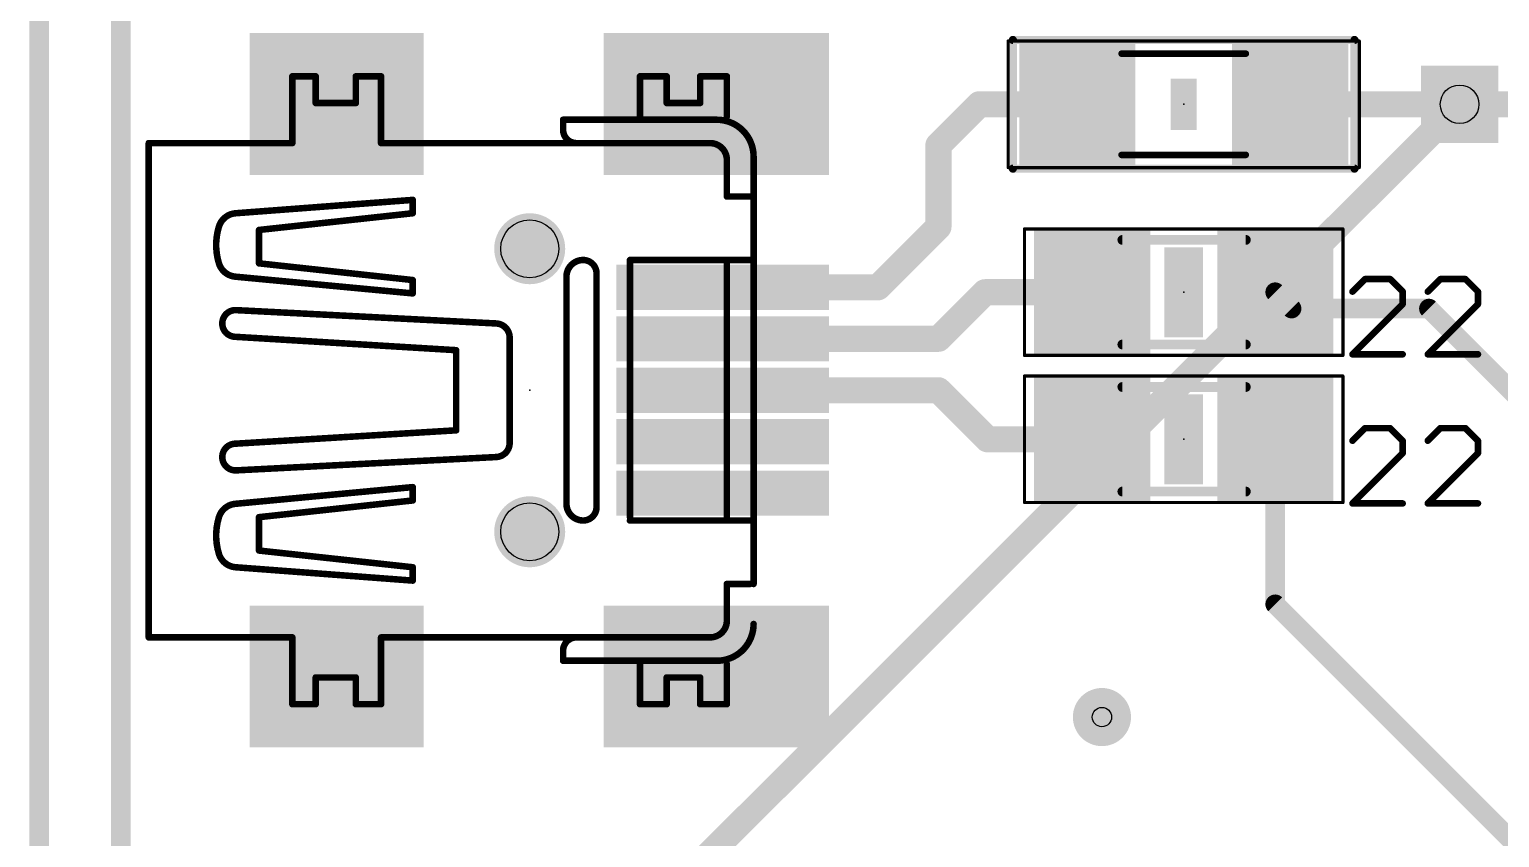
# Model space of a CAD drawing. Extents: x -1 to 156, y 2 to 108.
# Drawn here: x -1.42 to 21.42, y 74.33 to 86.89 of the extents above; entities that cross this region are included whole.
import ezdxf

# ---------------------------------------------------------------- set-up
doc = ezdxf.new("R2010")
doc.units = 0
for name, color, linetype in [('1', 22, 'CONTINUOUS'), ('16', 175, 'CONTINUOUS'), ('18', 82, 'CONTINUOUS'), ('20', 7, 'CONTINUOUS'), ('21', 253, 'CONTINUOUS'), ('23', 7, 'CONTINUOUS'), ('27', 253, 'CONTINUOUS'), ('29', 253, 'CONTINUOUS'), ('30', 253, 'CONTINUOUS'), ('31', 253, 'CONTINUOUS'), ('35', 253, 'CONTINUOUS'), ('39', 22, 'CONTINUOUS'), ('44', 253, 'CONTINUOUS'), ('51', 253, 'CONTINUOUS')]:
    doc.layers.add(name, color=color, linetype=linetype)

# ---------------------------------------------------------------- blocks, each defined once
blk = doc.blocks.new('RECT')
blk.add_solid([(-0.5, -0.5), (0.5, -0.5), (-0.5, 0.5), (0.5, 0.5)])
blk = doc.blocks.new('ROUNDV')
at = {"const_width": 0.5}
blk.add_lwpolyline([(0, -0.25, 1), (0, 0.25, 1), (0, -0.25)], format="xyb", dxfattribs=at)
blk = doc.blocks.new('SQUAREV')
blk.add_solid([(-0.5, -0.5), (0.5, -0.5), (-0.5, 0.5), (0.5, 0.5)])

msp = doc.modelspace()

# ---------------------------------------------------------------- linework, layer by layer
at = {"layer": '1'}
for points, const_width in [([(-1.27, 6.35), (-1.27, 107.95)], 0.3048), ([(12.7, 85.09), (13.335, 85.725)], 0.4064), ([(13.335, 85.725), (14.856, 85.725)], 0.4064), ([(18.164, 85.725), (20.7963, 85.725)], 0.4064), ([(23.619, 85.725), (20.7963, 85.725)], 0.4064), ([(12.7, 83.82), (12.7, 85.09)], 0.4064), ([(11.76, 82.88), (12.7, 83.82)], 0.4064), ([(9.35, 82.88), (11.76, 82.88)], 0.4064), ([(13.424, 82.804), (12.7, 82.08)], 0.4064), ([(15.088, 82.804), (13.424, 82.804)], 0.4064), ([(17.932, 82.804), (18.186, 82.55)], 0.3048), ([(18.186, 82.55), (20.32, 82.55)], 0.3048), ([(20.32, 82.55), (36.83, 66.04)], 0.3048), ([(9.35, 82.08), (12.7, 82.08)], 0.4064), ([(9.35, 81.28), (12.7, 81.28)], 0.4064), ([(13.462, 80.518), (12.7, 81.28)], 0.4064), ([(15.088, 80.518), (13.462, 80.518)], 0.4064), ([(17.932, 77.953), (17.932, 80.518)], 0.3048), ([(28.8925, 66.9925), (17.932, 77.953)], 0.3048)]:
    msp.add_lwpolyline(points, dxfattribs=dict(at, const_width=const_width))
for points, const_width in [([(13.335, 85.8266, 1), (13.335, 85.6234)], 0.2032), ([(13.4068, 85.6532, 1), (13.2632, 85.7968)], 0.2032), ([(14.856, 85.6234, 1), (14.856, 85.8266)], 0.2032), ([(18.164, 85.8266, 1), (18.164, 85.6234)], 0.2032), ([(20.7963, 85.8266, 1), (20.7963, 85.6234)], 0.2032), ([(20.7963, 85.6234, 1), (20.7963, 85.8266)], 0.2032), ([(12.8016, 85.09, 1), (12.5984, 85.09)], 0.2032), ([(12.6282, 85.1618, 1), (12.7718, 85.0182)], 0.2032), ([(12.5984, 83.82, 1), (12.8016, 83.82)], 0.2032), ([(12.7718, 83.7482, 1), (12.6282, 83.8918)], 0.2032), ([(9.35, 82.9816, 1), (9.35, 82.7784)], 0.2032), ([(11.6882, 82.9518, 1), (11.8318, 82.8082)], 0.2032), ([(11.76, 82.7784, 1), (11.76, 82.9816)], 0.2032), ([(13.424, 82.9056, 1), (13.424, 82.7024)], 0.2032), ([(13.4958, 82.7322, 1), (13.3522, 82.8758)], 0.2032), ([(15.088, 82.7024, 1), (15.088, 82.9056)], 0.2032), ([(17.9955, 82.8675, 0.4142), (17.932, 82.804)], 0.3048), ([(17.9859, 82.8579, 1), (17.8781, 82.7501)], 0.1524), ([(17.9955, 82.7913, 1), (17.9955, 82.9437)], 0.1524), ([(17.8558, 82.804, 1), (18.0082, 82.804)], 0.1524), ([(18.186, 82.6262, 1), (18.186, 82.4738)], 0.1524), ([(20.3739, 82.6039, 1), (20.2661, 82.4961)], 0.1524), ([(20.32, 82.4738, 1), (20.32, 82.6262)], 0.1524), ([(18.1321, 82.4961, 1), (18.2399, 82.6039)], 0.1524), ([(9.35, 82.1816, 1), (9.35, 81.9784)], 0.2032), ([(12.6282, 82.1518, 1), (12.7718, 82.0082)], 0.2032), ([(12.7, 81.9784, 1), (12.7, 82.1816)], 0.2032), ([(9.35, 81.3816, 1), (9.35, 81.1784)], 0.2032), ([(12.7718, 81.3518, 1), (12.6282, 81.2082)], 0.2032), ([(12.7, 81.1784, 1), (12.7, 81.3816)], 0.2032), ([(13.462, 80.6196, 1), (13.462, 80.4164)], 0.2032), ([(13.3902, 80.4462, 1), (13.5338, 80.5898)], 0.2032), ([(15.088, 80.4164, 1), (15.088, 80.6196)], 0.2032), ([(18.0082, 80.518, 1), (17.8558, 80.518)], 0.1524), ([(17.9859, 78.0069, 1), (17.8781, 77.8991)], 0.1524), ([(17.8558, 77.953, 1), (18.0082, 77.953)], 0.1524)]:
    msp.add_lwpolyline(points, format="xyb", dxfattribs=dict(at, const_width=const_width))
at = {"layer": '16'}
for points, const_width in [([(0, 20.32), (0, 93.98)], 0.3048), ([(20.7963, 85.725), (8.7313, 73.66)], 0.4064)]:
    msp.add_lwpolyline(points, dxfattribs=dict(at, const_width=const_width))
at = {"layer": '16', "const_width": 0.2032}
msp.add_lwpolyline([(20.8681, 85.6532, 1), (20.7244, 85.7968)], format="xyb", dxfattribs=at)
at = {"layer": '20', "const_width": 0.3048}
msp.add_lwpolyline([(0, 93.98), (0, 20.32)], dxfattribs=at)
at = {"layer": '20'}
for centre in [(6.35, 83.48), (6.35, 79.08)]:
    msp.add_circle(centre, 0.45, dxfattribs=at)
at = {"layer": '21'}
for points, const_width in [([(13.8878, 86.725, 1), (13.8242, 86.725)], 0.0635), ([(13.856, 86.7568, 1), (13.856, 86.6933)], 0.0635), ([(19.1958, 86.725, 1), (19.1323, 86.725)], 0.0635), ([(19.164, 86.6933, 1), (19.164, 86.7568)], 0.0635), ([(6.8944, 85.485, 1), (6.8436, 85.485)], 0.0508), ([(6.869, 85.3292, 0.4142), (7.0766, 85.1216)], 0.1016), ([(6.8944, 85.3292, 1), (6.8436, 85.3292)], 0.0508), ([(6.8436, 85.3292, 1), (6.8944, 85.3292)], 0.0508), ([(0.4572, 85.1216, 1), (0.4064, 85.1216)], 0.0508), ([(0.4318, 85.147, 1), (0.4318, 85.0962)], 0.0508), ([(1.9353, 85.0961, 1), (1.9353, 85.1469)], 0.0508), ([(4.7675, 85.147, 1), (4.7675, 85.0962)], 0.0508), ([(7.0766, 85.0962, 1), (7.0766, 85.147)], 0.0508), ([(7.0766, 85.0962, 1), (7.0766, 85.147)], 0.0508), ([(13.8242, 84.725, 1), (13.8878, 84.725)], 0.0635), ([(13.856, 84.7568, 1), (13.856, 84.6933)], 0.0635), ([(19.1323, 84.725, 1), (19.1958, 84.725)], 0.0635), ([(19.164, 84.6933, 1), (19.164, 84.7568)], 0.0635), ([(4.5583, 84.2391, 1), (4.5075, 84.2391)], 0.0508), ([(4.5348, 84.2138, 1), (4.531, 84.2644)], 0.0508), ([(9.4127, 84.3164, 1), (9.4127, 84.2656)], 0.0508), ([(9.7761, 84.2656, 1), (9.7761, 84.3164)], 0.0508), ([(9.8536, 84.291, 1), (9.8028, 84.291)], 0.0508), ([(1.7815, 84.0314, 0.3087), (1.522, 83.8238)], 0.1016), ([(1.7796, 84.0567, 1), (1.7834, 84.0061)], 0.0508), ([(1.7834, 84.0061, 1), (1.7796, 84.0567)], 0.0508), ([(4.5075, 84.0314, 1), (4.5583, 84.0314)], 0.0508), ([(4.5356, 84.0061, 1), (4.5302, 84.0567)], 0.0508), ([(1.522, 83.8238, 0.1499), (1.522, 83.2527)], 0.1016), ([(1.4977, 83.8312, 1), (1.5463, 83.8164)], 0.0508), ([(1.5463, 83.8164, 1), (1.4977, 83.8312)], 0.0508), ([(2.1703, 83.7719, 1), (2.1195, 83.7719)], 0.0508), ([(2.1422, 83.7972, 1), (2.1476, 83.7466)], 0.0508), ([(1.522, 83.2527, 0.3087), (1.7815, 83.0451)], 0.1016), ([(1.5463, 83.2601, 1), (1.4977, 83.2453)], 0.0508), ([(1.4977, 83.2453, 1), (1.5463, 83.2601)], 0.0508), ([(2.1476, 83.278, 1), (2.1422, 83.2274)], 0.0508), ([(2.1195, 83.2527, 1), (2.1703, 83.2527)], 0.0508), ([(7.1804, 83.3046, 0.414), (6.9209, 83.0451)], 0.1016), ([(7.1804, 83.33, 1), (7.1804, 83.2792)], 0.0508), ([(7.3881, 83.097, 0.4145), (7.1805, 83.3046)], 0.1016), ([(7.1805, 83.33, 1), (7.1805, 83.2792)], 0.0508), ([(7.1804, 83.2792, 1), (7.1804, 83.33)], 0.0508), ([(7.1805, 83.2792, 1), (7.1805, 83.33)], 0.0508), ([(7.4135, 83.097, 1), (7.3627, 83.097)], 0.0508), ([(7.9073, 83.3302, 1), (7.9073, 83.2794)], 0.0508), ([(9.7761, 83.2794, 1), (9.7761, 83.3302)], 0.0508), ([(9.8028, 83.3046, 1), (9.8536, 83.3046)], 0.0508), ([(1.7839, 83.0704, 1), (1.7791, 83.0198)], 0.0508), ([(1.7796, 83.0198, 1), (1.7834, 83.0704)], 0.0508), ([(4.5583, 82.9932, 1), (4.5075, 82.9932)], 0.0508), ([(4.5302, 82.9679, 1), (4.5356, 83.0185)], 0.0508), ([(6.9463, 83.0451, 1), (6.8955, 83.0451)], 0.0508), ([(6.8955, 83.0451, 1), (6.9463, 83.0451)], 0.0508), ([(7.3627, 83.097, 1), (7.4135, 83.097)], 0.0508), ([(4.5075, 82.7855, 1), (4.5583, 82.7855)], 0.0508), ([(4.5305, 82.7602, 1), (4.5353, 82.8108)], 0.0508), ([(1.7815, 82.5259, 0.4142), (1.5739, 82.3183)], 0.1016), ([(1.7829, 82.5513, 1), (1.7803, 82.5005)], 0.0508), ([(1.7815, 82.5005, 1), (1.7815, 82.5513)], 0.0508), ([(1.5993, 82.3183, 1), (1.5485, 82.3183)], 0.0508), ([(1.5739, 82.3182, 0.4142), (1.7815, 82.1106)], 0.1016), ([(1.5993, 82.3182, 1), (1.5485, 82.3182)], 0.0508), ([(1.5485, 82.3183, 1), (1.5993, 82.3183)], 0.0508), ([(1.5485, 82.3182, 1), (1.5993, 82.3182)], 0.0508), ([(6.0384, 82.1106, 0.3827), (5.8308, 82.3183)], 0.1016), ([(5.8322, 82.3437, 1), (5.8294, 82.2929)], 0.0508), ([(5.8295, 82.2929, 1), (5.8321, 82.3437)], 0.0508), ([(1.783, 82.136, 1), (1.78, 82.0852)], 0.0508), ([(1.7815, 82.0852, 1), (1.7815, 82.136)], 0.0508), ([(6.0638, 82.1107, 1), (6.013, 82.1107)], 0.0508), ([(6.013, 82.1092, 1), (6.0638, 82.112)], 0.0508), ([(5.2332, 81.9032, 1), (5.1824, 81.9032)], 0.0508), ([(5.2063, 81.8776, 1), (5.2093, 81.9284)], 0.0508), ([(5.1824, 80.6572, 1), (5.2332, 80.6572)], 0.0508), ([(5.2093, 80.6318, 1), (5.2063, 80.6826)], 0.0508), ([(1.7815, 80.4496, 0.4142), (1.5739, 80.242)], 0.1016), ([(1.78, 80.475, 1), (1.783, 80.4242)], 0.0508), ([(1.7815, 80.4242, 1), (1.7815, 80.475)], 0.0508), ([(5.8308, 80.2419, 0.3825), (6.0384, 80.4496)], 0.1016), ([(6.0638, 80.4482, 1), (6.013, 80.451)], 0.0508), ([(6.013, 80.4496, 1), (6.0638, 80.4496)], 0.0508), ([(1.5739, 80.2419, 0.4142), (1.7815, 80.0343)], 0.1016), ([(1.5993, 80.2419, 1), (1.5485, 80.2419)], 0.0508), ([(1.5485, 80.242, 1), (1.5993, 80.242)], 0.0508), ([(5.8294, 80.2673, 1), (5.8322, 80.2165)], 0.0508), ([(5.8321, 80.2165, 1), (5.8295, 80.2673)], 0.0508), ([(1.7803, 80.0597, 1), (1.7829, 80.0089)], 0.0508), ([(1.7815, 80.0089, 1), (1.7815, 80.0597)], 0.0508), ([(4.5583, 79.7747, 1), (4.5075, 79.7747)], 0.0508), ([(4.5353, 79.7494, 1), (4.5305, 79.8)], 0.0508), ([(1.7815, 79.5151, 0.3087), (1.522, 79.3075)], 0.1016), ([(1.7791, 79.5404, 1), (1.7839, 79.4898)], 0.0508), ([(1.7834, 79.4898, 1), (1.7796, 79.5404)], 0.0508), ([(4.5075, 79.567, 1), (4.5583, 79.567)], 0.0508), ([(4.5356, 79.5417, 1), (4.5302, 79.5923)], 0.0508), ([(6.9209, 79.5151, 0.4135), (7.1804, 79.2556)], 0.1016), ([(6.9463, 79.5151, 1), (6.8955, 79.5151)], 0.0508), ([(6.8955, 79.515, 1), (6.9463, 79.515)], 0.0508), ([(7.1805, 79.2556, 0.4145), (7.3881, 79.4632)], 0.1016), ([(7.4135, 79.4632, 1), (7.3627, 79.4632)], 0.0508), ([(7.3627, 79.4631, 1), (7.4135, 79.4631)], 0.0508), ([(1.522, 79.3075, 0.1499), (1.522, 78.7364)], 0.1016), ([(1.4977, 79.3149, 1), (1.5463, 79.3001)], 0.0508), ([(1.5463, 79.3001, 1), (1.4977, 79.3149)], 0.0508), ([(2.1703, 79.3075, 1), (2.1195, 79.3075)], 0.0508), ([(2.1422, 79.3328, 1), (2.1476, 79.2822)], 0.0508), ([(7.1805, 79.281, 1), (7.1805, 79.2302)], 0.0508), ([(7.1804, 79.2302, 1), (7.1804, 79.281)], 0.0508), ([(7.9073, 79.2808, 1), (7.9073, 79.23)], 0.0508), ([(9.7761, 79.23, 1), (9.7761, 79.2808)], 0.0508), ([(9.8535, 79.2555, 1), (9.8027, 79.2555)], 0.0508), ([(2.1476, 78.8136, 1), (2.1422, 78.763)], 0.0508), ([(2.1195, 78.7883, 1), (2.1703, 78.7883)], 0.0508), ([(1.522, 78.7364, 0.3087), (1.7815, 78.5288)], 0.1016), ([(1.5463, 78.7438, 1), (1.4977, 78.729)], 0.0508), ([(1.4977, 78.729, 1), (1.5463, 78.7438)], 0.0508), ([(1.7834, 78.5541, 1), (1.7796, 78.5035)], 0.0508), ([(1.7796, 78.5035, 1), (1.7834, 78.5541)], 0.0508), ([(4.5583, 78.5288, 1), (4.5075, 78.5288)], 0.0508), ([(4.5302, 78.5035, 1), (4.5356, 78.5541)], 0.0508), ([(4.5075, 78.3211, 1), (4.5583, 78.3211)], 0.0508), ([(4.531, 78.2958, 1), (4.5348, 78.3464)], 0.0508), ([(9.4127, 78.2946, 1), (9.4127, 78.2438)], 0.0508), ([(9.7761, 78.2438, 1), (9.7761, 78.2946)], 0.0508), ([(9.8027, 78.2691, 1), (9.8535, 78.2691)], 0.0508), ([(0.4572, 77.4386, 1), (0.4064, 77.4386)], 0.0508), ([(0.4318, 77.464, 1), (0.4318, 77.4132)], 0.0508), ([(0.4064, 77.4386, 1), (0.4572, 77.4386)], 0.0508), ([(0.4064, 77.4385, 1), (0.4572, 77.4385)], 0.0508), ([(1.9354, 77.4132, 1), (1.9354, 77.464)], 0.0508), ([(4.7674, 77.464, 1), (4.7674, 77.4132)], 0.0508), ([(7.0766, 77.4386, 0.4142), (6.869, 77.231)], 0.1016), ([(7.0766, 77.4132, 1), (7.0766, 77.464)], 0.0508), ([(7.0767, 77.4131, 1), (7.0767, 77.4639)], 0.0508), ([(6.8944, 77.231, 1), (6.8436, 77.231)], 0.0508), ([(6.8436, 77.231, 1), (6.8944, 77.231)], 0.0508), ([(6.8436, 77.0752, 1), (6.8944, 77.0752)], 0.0508)]:
    msp.add_lwpolyline(points, format="xyb", dxfattribs=dict(at, const_width=const_width))
for points, const_width in [([(13.856, 86.725), (19.164, 86.725)], 0.127), ([(13.856, 84.725), (13.856, 86.725)], 0.127), ([(19.164, 86.725), (19.164, 84.725)], 0.127), ([(6.869, 85.3292), (6.869, 85.485)], 0.1016), ([(0.4318, 77.4386), (0.4318, 85.1216)], 0.1016), ([(0.4318, 85.1216), (1.9353, 85.1215)], 0.1016), ([(4.7675, 85.1216), (7.0766, 85.1216)], 0.1016), ([(19.164, 84.725), (13.856, 84.725)], 0.127), ([(4.5329, 84.2391), (1.7815, 84.0314)], 0.1016), ([(4.5329, 84.0314), (4.5329, 84.2391)], 0.1016), ([(9.4127, 84.291), (9.7761, 84.291)], 0.1016), ([(9.8282, 84.291), (9.8282, 83.3046)], 0.1016), ([(2.1449, 83.7719), (4.5329, 84.0314)], 0.1016), ([(2.1449, 83.2527), (2.1449, 83.7719)], 0.1016), ([(4.5329, 82.9932), (2.1449, 83.2527)], 0.1016), ([(7.1805, 83.3046), (7.1804, 83.3046)], 0.1016), ([(7.3881, 79.4631), (7.3881, 83.097)], 0.1016), ([(7.9073, 83.3048), (9.7761, 83.3048)], 0.1016), ([(1.7815, 83.0451), (4.5329, 82.7855)], 0.1016), ([(4.5329, 82.7855), (4.5329, 82.9932)], 0.1016), ([(6.9209, 83.0451), (6.9209, 79.515)], 0.1016), ([(1.7816, 82.5259), (5.8308, 82.3183)], 0.1016), ([(1.5739, 82.3183), (1.5739, 82.3182)], 0.1016), ([(1.7815, 82.1106), (5.2078, 81.903)], 0.1016), ([(6.0384, 80.4496), (6.0384, 82.1107)], 0.1016), ([(5.2078, 80.6572), (5.2078, 81.9032)], 0.1016), ([(1.7815, 80.4496), (5.2078, 80.6572)], 0.1016), ([(1.7816, 80.0343), (5.8308, 80.2419)], 0.1016), ([(1.7815, 79.5151), (4.5329, 79.7747)], 0.1016), ([(4.5329, 79.7747), (4.5329, 79.567)], 0.1016), ([(4.5329, 79.567), (2.1449, 79.3075)], 0.1016), ([(2.1449, 79.3075), (2.1449, 78.7883)], 0.1016), ([(7.9073, 79.2554), (9.7761, 79.2554)], 0.1016), ([(9.8281, 79.2555), (9.8281, 78.2691)], 0.1016), ([(2.1449, 78.7883), (4.5329, 78.5288)], 0.1016), ([(4.5329, 78.3211), (1.7815, 78.5288)], 0.1016), ([(4.5329, 78.5288), (4.5329, 78.3211)], 0.1016), ([(9.4127, 78.2692), (9.7761, 78.2692)], 0.1016), ([(0.4318, 77.4385), (0.4318, 77.4386)], 0.1016), ([(0.4318, 77.4386), (1.9354, 77.4386)], 0.1016), ([(4.7674, 77.4386), (7.0767, 77.4385)], 0.1016), ([(6.869, 77.231), (6.869, 77.0752)], 0.1016)]:
    msp.add_lwpolyline(points, dxfattribs=dict(at, const_width=const_width))
at = {"layer": '23'}
for p in [(16.51, 85.725), (16.51, 82.804), (6.35, 81.28), (16.51, 80.518)]:
    msp.add_point(p, dxfattribs=at)
at = {"layer": '27', "const_width": 0.1016}
for points in [[(19.3274, 83.0082), (19.1326, 82.8133)], [(19.7172, 83.0082), (19.3274, 83.0082)], [(19.9121, 82.8133), (19.7172, 83.0082)], [(20.4968, 83.0082), (20.3019, 82.8133)], [(20.8866, 83.0082), (20.4968, 83.0082)], [(21.0815, 82.8133), (20.8866, 83.0082)], [(19.9121, 82.6184), (19.9121, 82.8133)], [(21.0815, 82.6184), (21.0815, 82.8133)], [(19.1326, 81.8388), (19.9121, 82.6184)], [(20.3019, 81.8388), (21.0815, 82.6184)], [(19.9121, 81.8388), (19.1326, 81.8388)], [(21.0815, 81.8388), (20.3019, 81.8388)], [(19.3274, 80.6904), (19.1326, 80.4955)], [(19.7172, 80.6904), (19.3274, 80.6904)], [(19.9121, 80.4955), (19.7172, 80.6904)], [(20.4968, 80.6904), (20.3019, 80.4955)], [(20.8866, 80.6904), (20.4968, 80.6904)], [(21.0815, 80.4955), (20.8866, 80.6904)], [(19.9121, 80.3006), (19.9121, 80.4955)], [(21.0815, 80.3006), (21.0815, 80.4955)], [(19.1326, 79.5211), (19.9121, 80.3006)], [(20.3019, 79.5211), (21.0815, 80.3006)], [(19.9121, 79.5211), (19.1326, 79.5211)], [(21.0815, 79.5211), (20.3019, 79.5211)]]:
    msp.add_lwpolyline(points, dxfattribs=at)
at = {"layer": '27', "const_width": 0.0508}
for points in [[(19.3274, 83.0336, 1), (19.3274, 82.9828)], [(19.3454, 82.9902, 1), (19.3095, 83.0262)], [(19.7352, 83.0262, 1), (19.6993, 82.9902)], [(19.7172, 82.9828, 1), (19.7172, 83.0336)], [(20.4968, 83.0336, 1), (20.4968, 82.9828)], [(20.5148, 82.9902, 1), (20.4789, 83.0262)], [(20.9046, 83.0262, 1), (20.8687, 82.9902)], [(20.8866, 82.9828, 1), (20.8866, 83.0336)], [(19.1146, 82.8313, 1), (19.1505, 82.7953)], [(19.9375, 82.8133, 1), (19.8867, 82.8133)], [(19.8942, 82.7953, 1), (19.9301, 82.8313)], [(20.284, 82.8313, 1), (20.3199, 82.7953)], [(21.1069, 82.8133, 1), (21.0561, 82.8133)], [(21.0636, 82.7953, 1), (21.0995, 82.8313)], [(19.8867, 82.6184, 1), (19.9375, 82.6184)], [(19.9301, 82.6004, 1), (19.8942, 82.6364)], [(21.0561, 82.6184, 1), (21.1069, 82.6184)], [(21.0995, 82.6004, 1), (21.0636, 82.6364)], [(19.1146, 81.8568, 1), (19.1505, 81.8208)], [(19.1326, 81.8642, 1), (19.1326, 81.8134)], [(19.9121, 81.8134, 1), (19.9121, 81.8642)], [(20.3019, 81.8642, 1), (20.3019, 81.8134)], [(20.284, 81.8568, 1), (20.3199, 81.8208)], [(21.0815, 81.8134, 1), (21.0815, 81.8642)], [(19.3274, 80.7158, 1), (19.3274, 80.665)], [(19.3454, 80.6725, 1), (19.3095, 80.7084)], [(19.7352, 80.7084, 1), (19.6993, 80.6725)], [(19.7172, 80.665, 1), (19.7172, 80.7158)], [(20.4968, 80.7158, 1), (20.4968, 80.665)], [(20.5148, 80.6725, 1), (20.4789, 80.7084)], [(20.9046, 80.7084, 1), (20.8687, 80.6725)], [(20.8866, 80.665, 1), (20.8866, 80.7158)], [(19.1146, 80.5135, 1), (19.1505, 80.4776)], [(19.9375, 80.4955, 1), (19.8867, 80.4955)], [(19.8942, 80.4776, 1), (19.9301, 80.5135)], [(20.284, 80.5135, 1), (20.3199, 80.4776)], [(21.1069, 80.4955, 1), (21.0561, 80.4955)], [(21.0636, 80.4776, 1), (21.0995, 80.5135)], [(19.8867, 80.3006, 1), (19.9375, 80.3006)], [(19.9301, 80.2827, 1), (19.8942, 80.3186)], [(21.0561, 80.3006, 1), (21.1069, 80.3006)], [(21.0995, 80.2827, 1), (21.0636, 80.3186)], [(19.1326, 79.5465, 1), (19.1326, 79.4956)], [(19.1146, 79.539, 1), (19.1505, 79.5031)], [(19.9121, 79.4956, 1), (19.9121, 79.5465)], [(20.3019, 79.5465, 1), (20.3019, 79.4956)], [(20.284, 79.539, 1), (20.3199, 79.5031)], [(21.0815, 79.4956, 1), (21.0815, 79.5465)]]:
    msp.add_lwpolyline(points, format="xyb", dxfattribs=at)
at = {"layer": '29', "const_width": 0.5516}
for points in [[(6.35, 83.2042, 1), (6.35, 83.7558, 1), (6.35, 83.2042)], [(6.35, 78.8042, 1), (6.35, 79.3558, 1), (6.35, 78.8042)]]:
    msp.add_lwpolyline(points, format="xyb", dxfattribs=at)
at = {"layer": '30', "const_width": 0.5516}
for points in [[(6.35, 83.2042, 1), (6.35, 83.7558, 1), (6.35, 83.2042)], [(6.35, 78.8042, 1), (6.35, 79.3558, 1), (6.35, 78.8042)]]:
    msp.add_lwpolyline(points, format="xyb", dxfattribs=at)
at = {"layer": '39', "const_width": 0.0508}
for points in [[(13.783, 86.708), (19.237, 86.708)], [(13.783, 84.742), (13.783, 86.708)], [(19.237, 86.708), (19.237, 84.742)], [(19.237, 84.742), (13.783, 84.742)], [(14.037, 81.821), (14.037, 83.787)], [(14.037, 83.787), (18.983, 83.787)], [(18.983, 83.787), (18.983, 81.821)], [(18.983, 81.821), (14.037, 81.821)], [(14.037, 79.535), (14.037, 81.501)], [(14.037, 81.501), (18.983, 81.501)], [(18.983, 81.501), (18.983, 79.535)], [(18.983, 79.535), (14.037, 79.535)]]:
    msp.add_lwpolyline(points, dxfattribs=at)
at = {"layer": '39', "const_width": 0.0254}
for points in [[(13.783, 86.7207, 1), (13.783, 86.6953)], [(13.7957, 86.708, 1), (13.7703, 86.708)], [(19.2497, 86.708, 1), (19.2243, 86.708)], [(19.237, 86.6953, 1), (19.237, 86.7207)], [(13.783, 84.7547, 1), (13.783, 84.7293)], [(13.7703, 84.742, 1), (13.7957, 84.742)], [(19.2243, 84.742, 1), (19.2497, 84.742)], [(19.237, 84.7293, 1), (19.237, 84.7547)], [(14.0497, 83.787, 1), (14.0243, 83.787)], [(14.037, 83.7997, 1), (14.037, 83.7743)], [(18.9957, 83.787, 1), (18.9703, 83.787)], [(18.983, 83.7743, 1), (18.983, 83.7997)], [(14.037, 81.8337, 1), (14.037, 81.8083)], [(14.0243, 81.821, 1), (14.0497, 81.821)], [(18.9703, 81.821, 1), (18.9957, 81.821)], [(18.983, 81.8083, 1), (18.983, 81.8337)], [(14.0497, 81.501, 1), (14.0243, 81.501)], [(14.037, 81.5137, 1), (14.037, 81.4883)], [(18.9957, 81.501, 1), (18.9703, 81.501)], [(18.983, 81.4883, 1), (18.983, 81.5137)], [(14.037, 79.5477, 1), (14.037, 79.5223)], [(14.0243, 79.535, 1), (14.0497, 79.535)], [(18.9703, 79.535, 1), (18.9957, 79.535)], [(18.983, 79.5223, 1), (18.983, 79.5477)]]:
    msp.add_lwpolyline(points, format="xyb", dxfattribs=at)
at = {"layer": '44'}
for centre, radius in [((20.7963, 85.725), 0.3), ((15.24, 76.2), 0.15)]:
    msp.add_circle(centre, radius, dxfattribs=at)
at = {"layer": '51'}
for points, const_width in [([(15.545, 86.512), (17.475, 86.512)], 0.1016), ([(2.6621, 85.1216), (2.6621, 86.1599)], 0.1016), ([(2.6621, 86.1599), (3.0255, 86.1599)], 0.1016), ([(3.0255, 86.1599), (3.0255, 85.7446)], 0.1016), ([(3.6485, 85.7446), (3.6485, 86.1599)], 0.1016), ([(3.6485, 86.1599), (4.0407, 86.1599)], 0.1016), ([(4.0407, 86.1599), (4.0407, 85.1216)], 0.1016), ([(8.063, 85.5369), (8.063, 86.1599)], 0.1016), ([(8.063, 86.1599), (8.4783, 86.1599)], 0.1016), ([(8.4783, 86.1599), (8.4783, 85.7446)], 0.1016), ([(8.9974, 85.7446), (8.9974, 86.1599)], 0.1016), ([(8.9974, 86.1599), (9.4127, 86.1599)], 0.1016), ([(9.4127, 86.1599), (9.4127, 85.5369)], 0.1016), ([(3.0255, 85.7446), (3.6485, 85.7446)], 0.1016), ([(8.4783, 85.7446), (8.9974, 85.7446)], 0.1016), ([(6.869, 85.485), (9.257, 85.485)], 0.1016), ([(0.4318, 85.1216), (2.6621, 85.1216)], 0.1016), ([(4.0407, 85.1216), (7.0765, 85.1215)], 0.1016), ([(9.1532, 85.1216), (7.0766, 85.1216)], 0.1016), ([(15.545, 84.938), (17.475, 84.938)], 0.1016), ([(9.4127, 84.8621), (9.4127, 84.291)], 0.1016), ([(9.8281, 84.914), (9.828, 78.2691)], 0.1016), ([(15.5575, 83.6168), (17.4752, 83.6168)], 0.1524), ([(7.9073, 79.3075), (7.9073, 83.3048)], 0.1016), ([(9.4127, 79.3074), (9.4127, 83.2527)], 0.1016), ([(15.5575, 81.9912), (17.4752, 81.9912)], 0.1524), ([(15.5575, 81.3308), (17.4752, 81.3308)], 0.1524), ([(15.5575, 79.7052), (17.4752, 79.7052)], 0.1524), ([(9.4127, 77.6981), (9.4127, 78.2692)], 0.1016), ([(0.4318, 77.4386), (2.6621, 77.4386)], 0.1016), ([(2.6621, 77.4386), (2.6621, 76.4003)], 0.1016), ([(4.0407, 76.4003), (4.0407, 77.4386)], 0.1016), ([(4.0407, 77.4386), (9.1532, 77.4386)], 0.1016), ([(6.869, 77.0752), (9.257, 77.0752)], 0.1016), ([(8.063, 77.0233), (8.063, 76.4003)], 0.1016), ([(9.4127, 76.4003), (9.4127, 77.0233)], 0.1016), ([(3.0255, 76.4003), (3.0255, 76.8156)], 0.1016), ([(3.0255, 76.8156), (3.6485, 76.8156)], 0.1016), ([(3.6485, 76.8156), (3.6485, 76.4003)], 0.1016), ([(8.4783, 76.4003), (8.4783, 76.8156)], 0.1016), ([(8.4783, 76.8156), (8.9974, 76.8156)], 0.1016), ([(8.9974, 76.8156), (8.9974, 76.4003)], 0.1016), ([(2.6621, 76.4003), (3.0255, 76.4003)], 0.1016), ([(3.6485, 76.4003), (4.0407, 76.4003)], 0.1016), ([(8.063, 76.4003), (8.4783, 76.4003)], 0.1016), ([(8.9974, 76.4003), (9.4127, 76.4003)], 0.1016)]:
    msp.add_lwpolyline(points, dxfattribs=dict(at, const_width=const_width))
for points, const_width in [([(15.545, 86.5374, 1), (15.545, 86.4866)], 0.0508), ([(17.475, 86.4866, 1), (17.475, 86.5374)], 0.0508), ([(2.6875, 86.1599, 1), (2.6367, 86.1599)], 0.0508), ([(2.6621, 86.1853, 1), (2.6621, 86.1345)], 0.0508), ([(3.0509, 86.1599, 1), (3.0001, 86.1599)], 0.0508), ([(3.0255, 86.1345, 1), (3.0255, 86.1853)], 0.0508), ([(3.6739, 86.1599, 1), (3.6231, 86.1599)], 0.0508), ([(3.6485, 86.1853, 1), (3.6485, 86.1345)], 0.0508), ([(4.0661, 86.1599, 1), (4.0153, 86.1599)], 0.0508), ([(4.0407, 86.1345, 1), (4.0407, 86.1853)], 0.0508), ([(8.0884, 86.1599, 1), (8.0376, 86.1599)], 0.0508), ([(8.063, 86.1853, 1), (8.063, 86.1345)], 0.0508), ([(8.5037, 86.1599, 1), (8.4529, 86.1599)], 0.0508), ([(8.4783, 86.1345, 1), (8.4783, 86.1853)], 0.0508), ([(9.0228, 86.1599, 1), (8.972, 86.1599)], 0.0508), ([(8.9974, 86.1853, 1), (8.9974, 86.1345)], 0.0508), ([(9.4381, 86.1599, 1), (9.3873, 86.1599)], 0.0508), ([(9.4127, 86.1345, 1), (9.4127, 86.1853)], 0.0508), ([(3.0255, 85.77, 1), (3.0255, 85.7192)], 0.0508), ([(3.0001, 85.7446, 1), (3.0509, 85.7446)], 0.0508), ([(3.6231, 85.7446, 1), (3.6739, 85.7446)], 0.0508), ([(3.6485, 85.7192, 1), (3.6485, 85.77)], 0.0508), ([(8.4783, 85.77, 1), (8.4783, 85.7192)], 0.0508), ([(8.4529, 85.7446, 1), (8.5037, 85.7446)], 0.0508), ([(8.972, 85.7446, 1), (9.0228, 85.7446)], 0.0508), ([(8.9974, 85.7192, 1), (8.9974, 85.77)], 0.0508), ([(6.869, 85.5104, 1), (6.869, 85.4596)], 0.0508), ([(8.0376, 85.5369, 1), (8.0884, 85.5369)], 0.0508), ([(9.8281, 84.9139, 0.4142), (9.257, 85.485)], 0.1016), ([(9.257, 85.5104, 1), (9.257, 85.4596)], 0.0508), ([(9.257, 85.4596, 1), (9.257, 85.5104)], 0.0508), ([(9.3873, 85.5369, 1), (9.4381, 85.5369)], 0.0508), ([(0.4318, 85.147, 1), (0.4318, 85.0962)], 0.0508), ([(2.6367, 85.1216, 1), (2.6875, 85.1216)], 0.0508), ([(2.6621, 85.0962, 1), (2.6621, 85.147)], 0.0508), ([(4.0407, 85.147, 1), (4.0407, 85.0962)], 0.0508), ([(4.0153, 85.1216, 1), (4.0661, 85.1216)], 0.0508), ([(7.0766, 85.147, 1), (7.0766, 85.0962)], 0.0508), ([(7.0765, 85.0961, 1), (7.0765, 85.1469)], 0.0508), ([(9.4127, 84.8621, 0.4142), (9.1532, 85.1216)], 0.1016), ([(9.1532, 85.147, 1), (9.1532, 85.0962)], 0.0508), ([(9.1532, 85.0962, 1), (9.1532, 85.147)], 0.0508), ([(15.545, 84.9634, 1), (15.545, 84.9126)], 0.0508), ([(17.475, 84.9126, 1), (17.475, 84.9634)], 0.0508), ([(9.4381, 84.8621, 1), (9.3873, 84.8621)], 0.0508), ([(9.3873, 84.8621, 1), (9.4381, 84.8621)], 0.0508), ([(9.8535, 84.914, 1), (9.8027, 84.914)], 0.0508), ([(9.8027, 84.9139, 1), (9.8535, 84.9139)], 0.0508), ([(9.3873, 84.291, 1), (9.4381, 84.291)], 0.0508), ([(15.5575, 83.6549, 1), (15.5575, 83.5787)], 0.0762), ([(17.4752, 83.5787, 1), (17.4752, 83.6549)], 0.0762), ([(7.9327, 83.3048, 1), (7.8819, 83.3048)], 0.0508), ([(9.4381, 83.2527, 1), (9.3873, 83.2527)], 0.0508), ([(15.5575, 82.0293, 1), (15.5575, 81.9531)], 0.0762), ([(17.4752, 81.9531, 1), (17.4752, 82.0293)], 0.0762), ([(15.5575, 81.3689, 1), (15.5575, 81.2927)], 0.0762), ([(17.4752, 81.2927, 1), (17.4752, 81.3689)], 0.0762), ([(15.5575, 79.7433, 1), (15.5575, 79.6671)], 0.0762), ([(17.4752, 79.6671, 1), (17.4752, 79.7433)], 0.0762), ([(7.8819, 79.3075, 1), (7.9327, 79.3075)], 0.0508), ([(9.3873, 79.3074, 1), (9.4381, 79.3074)], 0.0508), ([(9.4381, 78.2692, 1), (9.3873, 78.2692)], 0.0508), ([(9.8026, 78.2691, 1), (9.8534, 78.2691)], 0.0508), ([(9.1532, 77.4386, 0.4144), (9.4127, 77.6981)], 0.1016), ([(9.257, 77.0752, 0.4143), (9.8281, 77.6463)], 0.1016), ([(9.4381, 77.6981, 1), (9.3873, 77.6981)], 0.0508), ([(9.3873, 77.6981, 1), (9.4381, 77.6981)], 0.0508), ([(9.8535, 77.6463, 1), (9.8027, 77.6463)], 0.0508), ([(0.4318, 77.464, 1), (0.4318, 77.4132)], 0.0508), ([(2.6875, 77.4386, 1), (2.6367, 77.4386)], 0.0508), ([(2.6621, 77.4132, 1), (2.6621, 77.464)], 0.0508), ([(4.0661, 77.4386, 1), (4.0153, 77.4386)], 0.0508), ([(4.0407, 77.464, 1), (4.0407, 77.4132)], 0.0508), ([(9.1532, 77.464, 1), (9.1532, 77.4132)], 0.0508), ([(9.1532, 77.4132, 1), (9.1532, 77.464)], 0.0508), ([(6.869, 77.1006, 1), (6.869, 77.0498)], 0.0508), ([(8.0884, 77.0233, 1), (8.0376, 77.0233)], 0.0508), ([(9.257, 77.1006, 1), (9.257, 77.0498)], 0.0508), ([(9.257, 77.0498, 1), (9.257, 77.1006)], 0.0508), ([(9.4381, 77.0233, 1), (9.3873, 77.0233)], 0.0508), ([(3.0509, 76.8156, 1), (3.0001, 76.8156)], 0.0508), ([(3.0255, 76.841, 1), (3.0255, 76.7902)], 0.0508), ([(3.6739, 76.8156, 1), (3.6231, 76.8156)], 0.0508), ([(3.6485, 76.7902, 1), (3.6485, 76.841)], 0.0508), ([(8.5037, 76.8156, 1), (8.4529, 76.8156)], 0.0508), ([(8.4783, 76.841, 1), (8.4783, 76.7902)], 0.0508), ([(9.0228, 76.8156, 1), (8.972, 76.8156)], 0.0508), ([(8.9974, 76.7902, 1), (8.9974, 76.841)], 0.0508), ([(2.6621, 76.4257, 1), (2.6621, 76.3749)], 0.0508), ([(2.6367, 76.4003, 1), (2.6875, 76.4003)], 0.0508), ([(3.0001, 76.4003, 1), (3.0509, 76.4003)], 0.0508), ([(3.0255, 76.3749, 1), (3.0255, 76.4257)], 0.0508), ([(3.6485, 76.4257, 1), (3.6485, 76.3749)], 0.0508), ([(3.6231, 76.4003, 1), (3.6739, 76.4003)], 0.0508), ([(4.0153, 76.4003, 1), (4.0661, 76.4003)], 0.0508), ([(4.0407, 76.3749, 1), (4.0407, 76.4257)], 0.0508), ([(8.063, 76.4257, 1), (8.063, 76.3749)], 0.0508), ([(8.0376, 76.4003, 1), (8.0884, 76.4003)], 0.0508), ([(8.4529, 76.4003, 1), (8.5037, 76.4003)], 0.0508), ([(8.4783, 76.3749, 1), (8.4783, 76.4257)], 0.0508), ([(8.9974, 76.4257, 1), (8.9974, 76.3749)], 0.0508), ([(8.972, 76.4003, 1), (9.0228, 76.4003)], 0.0508), ([(9.3873, 76.4003, 1), (9.4381, 76.4003)], 0.0508), ([(9.4127, 76.3749, 1), (9.4127, 76.4257)], 0.0508)]:
    msp.add_lwpolyline(points, format="xyb", dxfattribs=dict(at, const_width=const_width))

# ---------------------------------------------------------------- block references
at = {"layer": '1'}
for p, xscale, yscale in [((3.35, 85.73), 2.5, 2), ((9.25, 85.73), 3.3, 2), ((14.856, 85.725), 1.6, 1.8), ((18.164, 85.725), 1.6, 1.8), ((9.35, 82.88), 3.1, 0.5), ((9.35, 82.08), 3.1, 0.5), ((9.35, 81.28), 3.1, 0.5), ((9.35, 80.48), 3.1, 0.5), ((9.35, 79.68), 3.1, 0.5), ((3.35, 76.83), 2.5, 2), ((9.25, 76.83), 3.3, 2)]:
    msp.add_blockref('RECT', p, dxfattribs=dict(at, xscale=xscale, yscale=yscale))
at = {"layer": '1', "xscale": 1.6, "yscale": 1.803, "rotation": 180}
for p in [(15.088, 82.804), (17.932, 82.804), (15.088, 80.518), (17.932, 80.518)]:
    msp.add_blockref('RECT', p, dxfattribs=at)
at = {"layer": '18'}
msp.add_blockref('SQUAREV', (20.7963, 85.725), dxfattribs=at)
msp.add_blockref('SQUAREV', (20.7963, 85.725), dxfattribs=at)
at = {"layer": '18', "xscale": 0.7, "yscale": 0.7}
msp.add_blockref('ROUNDV', (15.24, 76.2), dxfattribs=at)
msp.add_blockref('ROUNDV', (15.24, 76.2), dxfattribs=at)
at = {"layer": '29'}
for name, p, xscale, yscale in [('RECT', (3.35, 85.73), 2.7032, 2.2032), ('RECT', (9.25, 85.73), 3.5032, 2.2032), ('RECT', (14.856, 85.725), 1.8032, 2.0032), ('RECT', (18.164, 85.725), 1.8032, 2.0032), ('SQUAREV', (20.7963, 85.725), 1.2032, 1.2032), ('RECT', (9.35, 82.88), 3.3032, 0.7032), ('RECT', (9.35, 82.08), 3.3032, 0.7032), ('RECT', (9.35, 81.28), 3.3032, 0.7032), ('RECT', (9.35, 80.48), 3.3032, 0.7032), ('RECT', (9.35, 79.68), 3.3032, 0.7032), ('RECT', (3.35, 76.83), 2.7032, 2.2032), ('RECT', (9.25, 76.83), 3.5032, 2.2032), ('ROUNDV', (15.24, 76.2), 0.9032, 0.9032)]:
    msp.add_blockref(name, p, dxfattribs=dict(at, xscale=xscale, yscale=yscale))
at = {"layer": '29', "xscale": 1.8032, "yscale": 2.0062, "rotation": 180}
for p in [(15.088, 82.804), (17.932, 82.804), (15.088, 80.518), (17.932, 80.518)]:
    msp.add_blockref('RECT', p, dxfattribs=at)
at = {"layer": '30'}
for name, p, xscale, yscale in [('SQUAREV', (20.7963, 85.725), 1.2032, 1.2032), ('ROUNDV', (15.24, 76.2), 0.9032, 0.9032)]:
    msp.add_blockref(name, p, dxfattribs=dict(at, xscale=xscale, yscale=yscale))
at = {"layer": '31'}
for p, xscale, yscale in [((3.35, 85.73), 2.4238, 1.9238), ((9.25, 85.73), 3.2238, 1.9238), ((14.856, 85.725), 1.5238, 1.7238), ((18.164, 85.725), 1.5238, 1.7238), ((9.35, 82.88), 3.0238, 0.4238), ((9.35, 82.08), 3.0238, 0.4238), ((9.35, 81.28), 3.0238, 0.4238), ((9.35, 80.48), 3.0238, 0.4238), ((9.35, 79.68), 3.0238, 0.4238), ((3.35, 76.83), 2.4238, 1.9238), ((9.25, 76.83), 3.2238, 1.9238)]:
    msp.add_blockref('RECT', p, dxfattribs=dict(at, xscale=xscale, yscale=yscale))
at = {"layer": '31', "xscale": 1.5238, "yscale": 1.7268, "rotation": 180}
for p in [(15.088, 82.804), (17.932, 82.804), (15.088, 80.518), (17.932, 80.518)]:
    msp.add_blockref('RECT', p, dxfattribs=at)
at = {"layer": '35', "xscale": 0.3998, "yscale": 0.8002}
msp.add_blockref('RECT', (16.51, 85.725), dxfattribs=at)
at = {"layer": '35', "xscale": 0.6, "yscale": 1.4, "rotation": 180}
for p in [(16.51, 82.804), (16.51, 80.518)]:
    msp.add_blockref('RECT', p, dxfattribs=at)
at = {"layer": '51', "xscale": 0.7501, "yscale": 1.7}
for p in [(15.1833, 85.7241), (17.8368, 85.7259)]:
    msp.add_blockref('RECT', p, dxfattribs=at)
at = {"layer": '51', "xscale": 0.7366, "yscale": 1.7526, "rotation": 180}
for p in [(15.1892, 82.804), (17.8308, 82.804), (15.1892, 80.518), (17.8308, 80.518)]:
    msp.add_blockref('RECT', p, dxfattribs=at)

doc.saveas('drawing.dxf')
